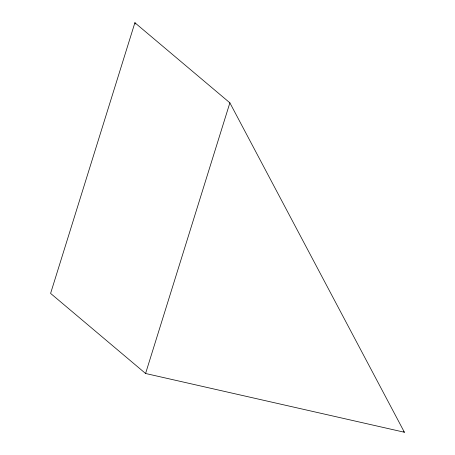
<?xml version="1.0" encoding="UTF-8"?>
<svg xmlns="http://www.w3.org/2000/svg" width="455" height="455" viewBox="0 0 455 455"><rect width="100%" height="100%" fill="white"/><g stroke="black" fill="none" stroke-linecap="round" stroke-linejoin="round"><path stroke-width="0.68" d="M134.896 22.75L50.596 293.401L145.577 373.487L404.404 432.25L229.877 102.836L134.896 22.75L135.562 24.007M145.577 373.487L229.877 102.836M403.318 431.334L404.404 432.25"/></g></svg>
